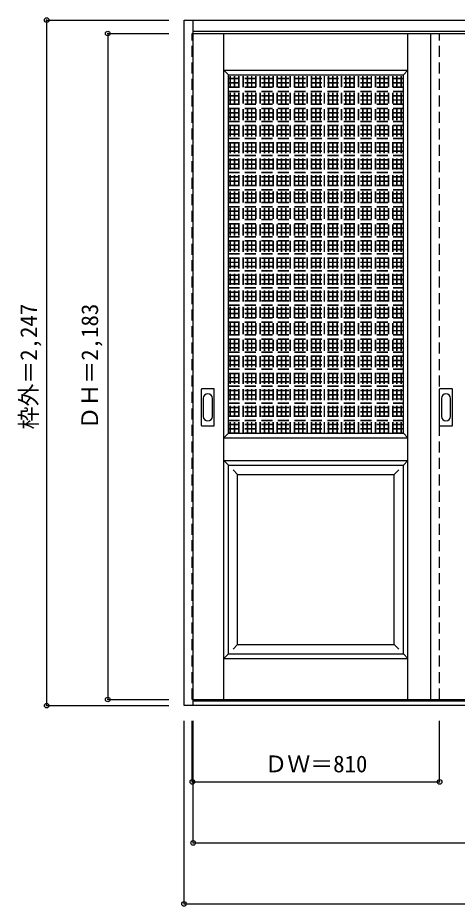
# Model space of a CAD drawing. Units: millimetres, scale not verified. Extents: x -1724 to 2035, y -2007 to 905.
# Drawn here: x -1724 to -285, y -2007 to 905 of the extents above; entities that cross this region are included whole.
import ezdxf
from ezdxf.enums import TextEntityAlignment as Align

# ---------------------------------------------------------------- set-up
doc = ezdxf.new("R2010")
doc.units = ezdxf.units.MM
doc.header["$LTSCALE"] = 30
doc.header["$PDMODE"] = 32
doc.header["$PDSIZE"] = 15
doc.linetypes.add('DASHED1', pattern=[1.8, 1.2, -0.6])
doc.layers.add('0-0', color=4, linetype='DASHED1')
doc.layers.add('0-1_寸法', color=7, linetype='Continuous')
doc.styles.add('ＭＳ ゴシック', font='')
doc.styles.get('ＭＳ ゴシック').set_extended_font_data('MS Gothic')

msp = doc.modelspace()

# ---------------------------------------------------------------- linework, layer by layer
at = {"layer": '0-0', "color": 3, "linetype": 'Continuous'}
for p, q in [((-1179.26, -1349.58), (-1179.26, 897.42)), ((-1179.26, 897.42), (2027.74, 897.42)), ((-1149.26, -1349.58), (-1149.26, 897.42)), ((-1149.26, 861.42), (1997.74, 861.42)), ((-1149.26, 853.42), (1217.74, 853.42)), ((-372.26, 853.42), (-372.26, -1329.58)), ((-1033.76, 718.42), (-460.76, 718.42)), ((-1033.76, -456.58), (-1033.76, 718.42)), ((-460.76, -456.58), (-460.76, 718.42)), ((-1122.26, -431.58), (-1122.26, -312.58)), ((-1081.76, -311.08), (-1120.76, -311.08)), ((-1080.26, -431.58), (-1080.26, -312.58)), ((-342.26, -431.58), (-342.26, -312.58)), ((-301.76, -311.08), (-340.76, -311.08)), ((-300.26, -431.58), (-300.26, -312.58)), ((-1120.76, -433.08), (-1081.76, -433.08)), ((-340.76, -433.08), (-301.76, -433.08)), ((-1033.76, -456.58), (-460.76, -456.58)), ((-1033.76, -561.58), (-460.76, -561.58)), ((-1033.76, -1179.58), (-1033.76, -561.58)), ((-460.76, -1179.58), (-460.76, -561.58)), ((-1033.76, -1179.58), (-460.76, -1179.58)), ((-1149.26, -1329.58), (1217.74, -1329.58)), ((1997.74, -1334.58), (-1149.26, -1334.58)), ((2027.74, -1349.58), (-1179.26, -1349.58))]:
    msp.add_line(p, q, dxfattribs=at)
at = {"layer": '0-0', "color": 7, "linetype": 'Continuous'}
for p, q in [((-1048.76, -1329.58), (-1048.76, 853.42)), ((-445.76, -1329.58), (-445.76, 853.42)), ((-1048.76, 733.42), (-1033.76, 718.42)), ((-1048.76, 733.42), (-445.76, 733.42)), ((-445.76, 733.42), (-460.76, 718.42)), ((-1116.26, -342.48), (-1116.26, -401.68)), ((-1086.26, -401.68), (-1086.26, -342.48)), ((-336.26, -342.48), (-336.26, -401.68)), ((-306.26, -401.68), (-306.26, -342.48)), ((-1033.76, -456.58), (-1048.76, -471.58)), ((-460.76, -456.58), (-445.76, -471.58)), ((-1048.76, -471.58), (-445.76, -471.58)), ((-1048.76, -546.58), (-1033.76, -561.58)), ((-1048.76, -546.58), (-445.76, -546.58)), ((-445.76, -546.58), (-460.76, -561.58)), ((-1018.76, -576.58), (-1003.76, -591.58)), ((-475.76, -576.58), (-490.76, -591.58)), ((-1003.76, -1149.58), (-1003.76, -591.58)), ((-1003.76, -591.58), (-490.76, -591.58)), ((-490.76, -1149.58), (-490.76, -591.58)), ((-1003.76, -1149.58), (-1018.76, -1164.58)), ((-1003.76, -1149.58), (-490.76, -1149.58)), ((-490.76, -1149.58), (-475.76, -1164.58)), ((-1033.76, -1179.58), (-1048.76, -1194.58)), ((-460.76, -1179.58), (-445.76, -1194.58)), ((-1048.76, -1194.58), (-445.76, -1194.58))]:
    msp.add_line(p, q, dxfattribs=at)
at = {"layer": '0-0'}
for p, q in [((-342.26, -1329.58), (-342.26, 853.42)), ((-1033.76, 706.42), (-460.76, 706.42)), ((-1033.76, 705.42), (-460.76, 705.42)), ((-1027.76, -456.58), (-1027.76, 718.42)), ((-1026.76, -456.58), (-1026.76, 718.42)), ((-1013.76, -456.58), (-1013.76, 718.42)), ((-1012.76, -456.58), (-1012.76, 718.42)), ((-999.76, -456.58), (-999.76, 718.42)), ((-998.76, -456.58), (-998.76, 718.42)), ((-985.76, -456.58), (-985.76, 718.42)), ((-984.76, -456.58), (-984.76, 718.42)), ((-971.76, -456.58), (-971.76, 718.42)), ((-970.76, -456.58), (-970.76, 718.42)), ((-957.76, -456.58), (-957.76, 718.42)), ((-956.76, -456.58), (-956.76, 718.42)), ((-943.76, -456.58), (-943.76, 718.42)), ((-942.76, -456.58), (-942.76, 718.42)), ((-929.76, -456.58), (-929.76, 718.42)), ((-928.76, -456.58), (-928.76, 718.42)), ((-915.76, -456.58), (-915.76, 718.42)), ((-914.76, -456.58), (-914.76, 718.42)), ((-901.76, -456.58), (-901.76, 718.42)), ((-900.76, -456.58), (-900.76, 718.42)), ((-887.76, -456.58), (-887.76, 718.42)), ((-886.76, -456.58), (-886.76, 718.42)), ((-873.76, -456.58), (-873.76, 718.42)), ((-872.76, -456.58), (-872.76, 718.42)), ((-859.76, -456.58), (-859.76, 718.42)), ((-858.76, -456.58), (-858.76, 718.42)), ((-845.76, -456.58), (-845.76, 718.42)), ((-844.76, -456.58), (-844.76, 718.42)), ((-831.76, -456.58), (-831.76, 718.42)), ((-830.76, -456.58), (-830.76, 718.42)), ((-817.76, -456.58), (-817.76, 718.42)), ((-816.76, -456.58), (-816.76, 718.42)), ((-803.76, -456.58), (-803.76, 718.42)), ((-802.76, -456.58), (-802.76, 718.42)), ((-789.76, -456.58), (-789.76, 718.42)), ((-788.76, -456.58), (-788.76, 718.42)), ((-775.76, -456.58), (-775.76, 718.42)), ((-774.76, -456.58), (-774.76, 718.42)), ((-761.76, -456.58), (-761.76, 718.42)), ((-760.76, -456.58), (-760.76, 718.42)), ((-747.76, -456.58), (-747.76, 718.42)), ((-746.76, -456.58), (-746.76, 718.42)), ((-733.76, -456.58), (-733.76, 718.42)), ((-732.76, -456.58), (-732.76, 718.42)), ((-719.76, -456.58), (-719.76, 718.42)), ((-718.76, -456.58), (-718.76, 718.42)), ((-705.76, -456.58), (-705.76, 718.42)), ((-704.76, -456.58), (-704.76, 718.42)), ((-691.76, -456.58), (-691.76, 718.42)), ((-690.76, -456.58), (-690.76, 718.42)), ((-677.76, -456.58), (-677.76, 718.42)), ((-676.76, -456.58), (-676.76, 718.42)), ((-663.76, -456.58), (-663.76, 718.42)), ((-662.76, -456.58), (-662.76, 718.42)), ((-649.76, -456.58), (-649.76, 718.42)), ((-648.76, -456.58), (-648.76, 718.42)), ((-635.76, -456.58), (-635.76, 718.42)), ((-634.76, -456.58), (-634.76, 718.42)), ((-621.76, -456.58), (-621.76, 718.42)), ((-620.76, -456.58), (-620.76, 718.42)), ((-607.76, -456.58), (-607.76, 718.42)), ((-606.76, -456.58), (-606.76, 718.42)), ((-593.76, -456.58), (-593.76, 718.42)), ((-592.76, -456.58), (-592.76, 718.42)), ((-579.76, -456.58), (-579.76, 718.42)), ((-578.76, -456.58), (-578.76, 718.42)), ((-565.76, -456.58), (-565.76, 718.42)), ((-564.76, -456.58), (-564.76, 718.42)), ((-551.76, -456.58), (-551.76, 718.42)), ((-550.76, -456.58), (-550.76, 718.42)), ((-537.76, -456.58), (-537.76, 718.42)), ((-536.76, -456.58), (-536.76, 718.42)), ((-523.76, -456.58), (-523.76, 718.42)), ((-522.76, -456.58), (-522.76, 718.42)), ((-509.76, -456.58), (-509.76, 718.42)), ((-508.76, -456.58), (-508.76, 718.42)), ((-495.76, -456.58), (-495.76, 718.42)), ((-494.76, -456.58), (-494.76, 718.42)), ((-481.76, -456.58), (-481.76, 718.42)), ((-480.76, -456.58), (-480.76, 718.42)), ((-467.76, -456.58), (-467.76, 718.42)), ((-466.76, -456.58), (-466.76, 718.42)), ((-1033.76, 692.42), (-460.76, 692.42)), ((-1033.76, 691.42), (-460.76, 691.42)), ((-1033.76, 678.42), (-460.76, 678.42)), ((-1033.76, 677.42), (-460.76, 677.42)), ((-1033.76, 664.42), (-460.76, 664.42)), ((-1033.76, 663.42), (-460.76, 663.42)), ((-1033.76, 650.42), (-460.76, 650.42)), ((-1033.76, 649.42), (-460.76, 649.42)), ((-1033.76, 636.42), (-460.76, 636.42)), ((-1033.76, 635.42), (-460.76, 635.42)), ((-1033.76, 622.42), (-460.76, 622.42)), ((-1033.76, 621.42), (-460.76, 621.42)), ((-1033.76, 608.42), (-460.76, 608.42)), ((-1033.76, 607.42), (-460.76, 607.42)), ((-1033.76, 594.42), (-460.76, 594.42)), ((-1033.76, 593.42), (-460.76, 593.42)), ((-1033.76, 580.42), (-460.76, 580.42)), ((-1033.76, 579.42), (-460.76, 579.42)), ((-1033.76, 566.42), (-460.76, 566.42)), ((-1033.76, 565.42), (-460.76, 565.42)), ((-1033.76, 552.42), (-460.76, 552.42)), ((-1033.76, 551.42), (-460.76, 551.42)), ((-1033.76, 538.42), (-460.76, 538.42)), ((-1033.76, 537.42), (-460.76, 537.42)), ((-1033.76, 524.42), (-460.76, 524.42)), ((-1033.76, 523.42), (-460.76, 523.42)), ((-1033.76, 510.42), (-460.76, 510.42)), ((-1033.76, 509.42), (-460.76, 509.42)), ((-1033.76, 496.42), (-460.76, 496.42)), ((-1033.76, 495.42), (-460.76, 495.42)), ((-1033.76, 482.42), (-460.76, 482.42)), ((-1033.76, 481.42), (-460.76, 481.42)), ((-1033.76, 468.42), (-460.76, 468.42)), ((-1033.76, 467.42), (-460.76, 467.42)), ((-1033.76, 454.42), (-460.76, 454.42)), ((-1033.76, 453.42), (-460.76, 453.42)), ((-1033.76, 440.42), (-460.76, 440.42)), ((-1033.76, 439.42), (-460.76, 439.42)), ((-1033.76, 426.42), (-460.76, 426.42)), ((-1033.76, 425.42), (-460.76, 425.42)), ((-1033.76, 412.42), (-460.76, 412.42)), ((-1033.76, 411.42), (-460.76, 411.42)), ((-1033.76, 398.42), (-460.76, 398.42)), ((-1033.76, 397.42), (-460.76, 397.42)), ((-1033.76, 384.42), (-460.76, 384.42)), ((-1033.76, 383.42), (-460.76, 383.42)), ((-1033.76, 370.42), (-460.76, 370.42)), ((-1033.76, 369.42), (-460.76, 369.42)), ((-1033.76, 356.42), (-460.76, 356.42)), ((-1033.76, 355.42), (-460.76, 355.42)), ((-1033.76, 342.42), (-460.76, 342.42)), ((-1033.76, 341.42), (-460.76, 341.42)), ((-1033.76, 328.42), (-460.76, 328.42)), ((-1033.76, 327.42), (-460.76, 327.42)), ((-1033.76, 314.42), (-460.76, 314.42)), ((-1033.76, 313.42), (-460.76, 313.42)), ((-1033.76, 300.42), (-460.76, 300.42)), ((-1033.76, 299.42), (-460.76, 299.42)), ((-1033.76, 286.42), (-460.76, 286.42)), ((-1033.76, 285.42), (-460.76, 285.42)), ((-1033.76, 272.42), (-460.76, 272.42)), ((-1033.76, 271.42), (-460.76, 271.42)), ((-1033.76, 258.42), (-460.76, 258.42)), ((-1033.76, 257.42), (-460.76, 257.42)), ((-1033.76, 244.42), (-460.76, 244.42)), ((-1033.76, 243.42), (-460.76, 243.42)), ((-1033.76, 230.42), (-460.76, 230.42)), ((-1033.76, 229.42), (-460.76, 229.42)), ((-1033.76, 216.42), (-460.76, 216.42)), ((-1033.76, 215.42), (-460.76, 215.42)), ((-1033.76, 202.42), (-460.76, 202.42)), ((-1033.76, 201.42), (-460.76, 201.42)), ((-1033.76, 188.42), (-460.76, 188.42)), ((-1033.76, 187.42), (-460.76, 187.42)), ((-1033.76, 174.42), (-460.76, 174.42)), ((-1033.76, 173.42), (-460.76, 173.42)), ((-1033.76, 160.42), (-460.76, 160.42)), ((-1033.76, 159.42), (-460.76, 159.42)), ((-1033.76, 146.42), (-460.76, 146.42)), ((-1033.76, 145.42), (-460.76, 145.42)), ((-1033.76, 132.42), (-460.76, 132.42)), ((-1033.76, 131.42), (-460.76, 131.42)), ((-1033.76, 118.42), (-460.76, 118.42)), ((-1033.76, 117.42), (-460.76, 117.42)), ((-1033.76, 104.42), (-460.76, 104.42)), ((-1033.76, 103.42), (-460.76, 103.42)), ((-1033.76, 90.42), (-460.76, 90.42)), ((-1033.76, 89.42), (-460.76, 89.42)), ((-1033.76, 76.42), (-460.76, 76.42)), ((-1033.76, 75.42), (-460.76, 75.42)), ((-1033.76, 62.42), (-460.76, 62.42)), ((-1033.76, 61.42), (-460.76, 61.42)), ((-1033.76, 48.42), (-460.76, 48.42)), ((-1033.76, 47.42), (-460.76, 47.42)), ((-1033.76, 34.42), (-460.76, 34.42)), ((-1033.76, 33.42), (-460.76, 33.42)), ((-1033.76, 20.42), (-460.76, 20.42)), ((-1033.76, 19.42), (-460.76, 19.42)), ((-1033.76, 6.42), (-460.76, 6.42)), ((-1033.76, 5.42), (-460.76, 5.42)), ((-1033.76, -7.58), (-460.76, -7.58)), ((-1033.76, -8.58), (-460.76, -8.58)), ((-1033.76, -21.58), (-460.76, -21.58)), ((-1033.76, -22.58), (-460.76, -22.58)), ((-1033.76, -35.58), (-460.76, -35.58)), ((-1033.76, -36.58), (-460.76, -36.58)), ((-1033.76, -49.58), (-460.76, -49.58)), ((-1033.76, -50.58), (-460.76, -50.58)), ((-1033.76, -63.58), (-460.76, -63.58)), ((-1033.76, -64.58), (-460.76, -64.58)), ((-1033.76, -77.58), (-460.76, -77.58)), ((-1033.76, -78.58), (-460.76, -78.58)), ((-1033.76, -91.58), (-460.76, -91.58)), ((-1033.76, -92.58), (-460.76, -92.58)), ((-1033.76, -105.58), (-460.76, -105.58)), ((-1033.76, -106.58), (-460.76, -106.58)), ((-1033.76, -119.58), (-460.76, -119.58)), ((-1033.76, -120.58), (-460.76, -120.58)), ((-1033.76, -133.58), (-460.76, -133.58)), ((-1033.76, -134.58), (-460.76, -134.58)), ((-1033.76, -147.58), (-460.76, -147.58)), ((-1033.76, -148.58), (-460.76, -148.58)), ((-1033.76, -161.58), (-460.76, -161.58)), ((-1033.76, -162.58), (-460.76, -162.58)), ((-1033.76, -175.58), (-460.76, -175.58)), ((-1033.76, -176.58), (-460.76, -176.58)), ((-1033.76, -189.58), (-460.76, -189.58)), ((-1033.76, -190.58), (-460.76, -190.58)), ((-1033.76, -203.58), (-460.76, -203.58)), ((-1033.76, -204.58), (-460.76, -204.58)), ((-1033.76, -217.58), (-460.76, -217.58)), ((-1033.76, -218.58), (-460.76, -218.58)), ((-1033.76, -231.58), (-460.76, -231.58)), ((-1033.76, -232.58), (-460.76, -232.58)), ((-1033.76, -245.58), (-460.76, -245.58)), ((-1033.76, -246.58), (-460.76, -246.58)), ((-1033.76, -259.58), (-460.76, -259.58)), ((-1033.76, -260.58), (-460.76, -260.58)), ((-1033.76, -273.58), (-460.76, -273.58)), ((-1033.76, -274.58), (-460.76, -274.58)), ((-1033.76, -287.58), (-460.76, -287.58)), ((-1033.76, -288.58), (-460.76, -288.58)), ((-1033.76, -301.58), (-460.76, -301.58)), ((-1033.76, -302.58), (-460.76, -302.58)), ((-1033.76, -315.58), (-460.76, -315.58)), ((-1033.76, -316.58), (-460.76, -316.58)), ((-1033.76, -329.58), (-460.76, -329.58)), ((-1033.76, -330.58), (-460.76, -330.58)), ((-1033.76, -343.58), (-460.76, -343.58)), ((-1033.76, -344.58), (-460.76, -344.58)), ((-1033.76, -357.58), (-460.76, -357.58)), ((-1033.76, -358.58), (-460.76, -358.58)), ((-1033.76, -371.58), (-460.76, -371.58)), ((-1033.76, -372.58), (-460.76, -372.58)), ((-1033.76, -385.58), (-460.76, -385.58)), ((-1033.76, -386.58), (-460.76, -386.58)), ((-1033.76, -399.58), (-460.76, -399.58)), ((-1033.76, -400.58), (-460.76, -400.58)), ((-1033.76, -413.58), (-460.76, -413.58)), ((-1033.76, -414.58), (-460.76, -414.58)), ((-1033.76, -427.58), (-460.76, -427.58)), ((-1033.76, -428.58), (-460.76, -428.58)), ((-1033.76, -441.58), (-460.76, -441.58)), ((-1033.76, -442.58), (-460.76, -442.58)), ((-1033.76, -455.58), (-460.76, -455.58)), ((-1149.26, -1329.58), (-1152.26, -1329.58))]:
    msp.add_line(p, q, dxfattribs=at)
msp.add_lwpolyline([(-1152.26, -1329.58), (-1152.26, 853.42), (-1149.26, 853.42)], dxfattribs=at)
at = {"layer": '0-0', "color": 3, "linetype": 'Continuous'}
for centre, start, end in [((-1120.76, -312.58), 90, 180), ((-1081.76, -312.58), 0, 90), ((-340.76, -312.58), 90, 180), ((-301.76, -312.58), 0, 90), ((-1120.76, -431.58), 180, 270), ((-1081.76, -431.58), 270, 0), ((-340.76, -431.58), 180, 270), ((-301.76, -431.58), 270, 0)]:
    msp.add_arc(centre, 1.5, start, end, dxfattribs=at)
at = {"layer": '0-0', "color": 7, "linetype": 'Continuous'}
for centre, start, end in [((-1101.26, -342.48), 0, 180), ((-321.26, -342.48), 0, 180), ((-1101.26, -401.68), 180, 0), ((-321.26, -401.68), 180, 0)]:
    msp.add_arc(centre, 15, start, end, dxfattribs=at)
at = {"layer": '0-1_寸法', "color": 4}
for p, q in [((-1629.26, 897.42), (-1629.26, -1349.58)), ((-1629.26, 897.42), (-1229.26, 897.42)), ((-1429.26, 853.42), (-1229.26, 853.42)), ((-1429.26, 853.42), (-1429.26, -1329.58)), ((-1429.26, -1329.58), (-1229.26, -1329.58)), ((-1629.26, -1349.58), (-1229.26, -1349.58)), ((-1179.26, -1999.58), (-1179.26, -1399.58)), ((-1152.26, -1599.58), (-1152.26, -1399.58)), ((-1149.26, -1799.58), (-1149.26, -1399.58))]:
    msp.add_line(p, q, dxfattribs=at)
for points in [[(-1179.26, -1999.58), (2027.74, -1999.58), (2027.74, -1399.58)], [(-1152.26, -1599.58), (-342.26, -1599.58), (-342.26, -1399.58)], [(-1149.26, -1799.58), (1187.74, -1799.58), (1187.74, -1399.58)]]:
    msp.add_lwpolyline(points, dxfattribs=at)
at = {"layer": '0-1_寸法'}
for p in [(-1629.26, 897.42), (-1429.26, 853.42), (-1429.26, -1329.58), (-1629.26, -1349.58), (-1152.26, -1599.58), (-342.26, -1599.58), (-1149.26, -1799.58), (-1179.26, -1999.58)]:
    msp.add_point(p, dxfattribs=at)

# ---------------------------------------------------------------- texts
at = {"layer": '0-1_寸法', "style": 'ＭＳ ゴシック'}
for s, p in [('枠外＝2,247', (-1644.26, -444.33)), ('ＤＨ＝2,183', (-1444.26, -444.33))]:
    msp.add_text(s, height=54.99, rotation=90, dxfattribs=at).set_placement(p, align=Align.BOTTOM_LEFT)
msp.add_text('ＤＷ＝810', height=54.99, dxfattribs=at).set_placement((-916.01, -1584.58), align=Align.BOTTOM_LEFT)

doc.saveas('drawing.dxf')
